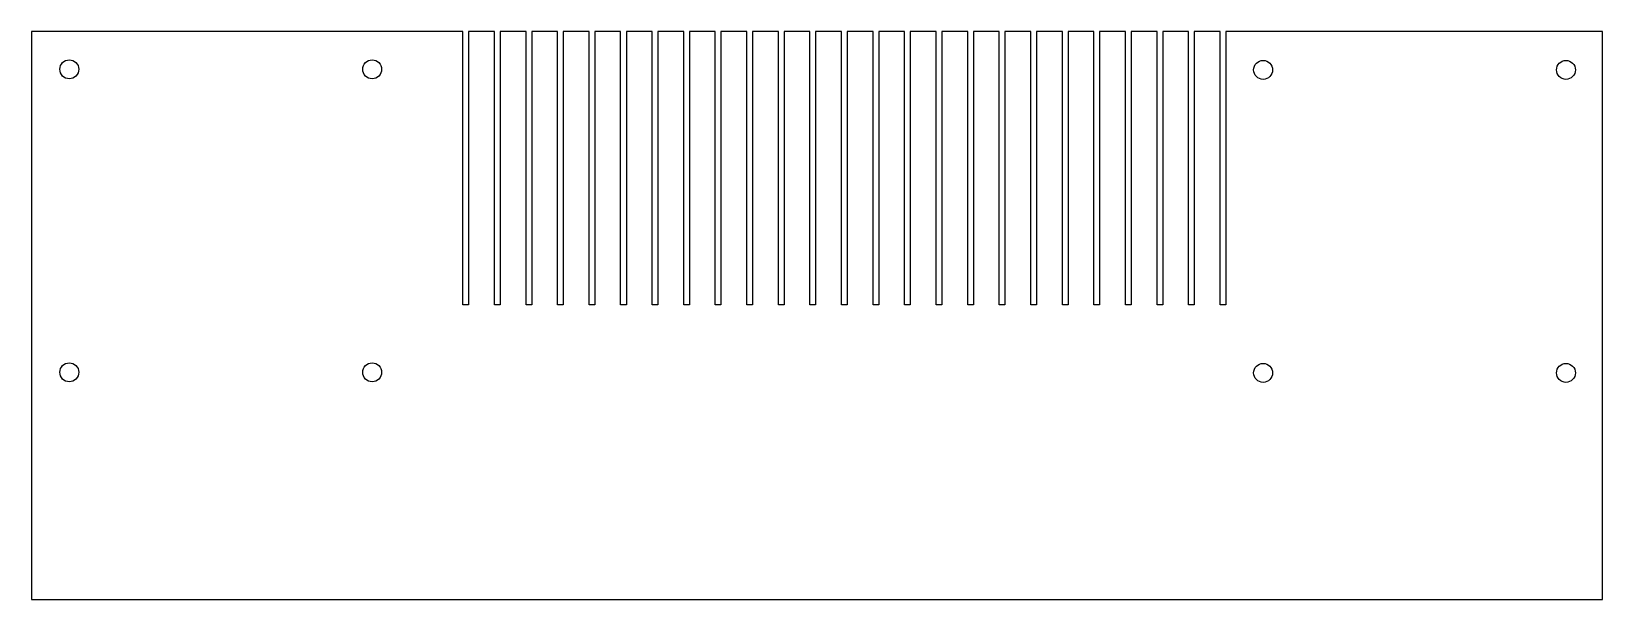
# Model space of a CAD drawing. Header units: millimetres. Extents: x 0 to 415, y -150 to 0.
import ezdxf

# ---------------------------------------------------------------- set-up
doc = ezdxf.new("R2010")
doc.units = ezdxf.units.MM
doc.layers.get('0').update_dxf_attribs({"linetype": 'CONTINUOUS'})

msp = doc.modelspace()

# ---------------------------------------------------------------- linework, layer by layer
msp.add_lwpolyline([(315.48, -72.21), (313.98, -72.21), (313.98, 0), (307.14, 0), (307.14, -72.21), (305.64, -72.21), (305.64, 0), (298.81, 0), (298.81, -72.21), (297.31, -72.21), (297.31, 0), (290.48, 0), (290.48, -72.21), (288.98, -72.21), (288.98, 0), (282.14, 0), (282.14, -72.21), (280.64, -72.21), (280.64, 0), (273.81, 0), (273.81, -72.21), (272.31, -72.21), (272.31, 0), (265.48, 0), (265.48, -72.21), (263.98, -72.21), (263.98, 0), (257.14, 0), (257.14, -72.21), (255.64, -72.21), (255.64, 0), (248.81, 0), (248.81, -72.21), (247.31, -72.21), (247.31, 0), (240.48, 0), (240.48, -72.21), (238.98, -72.21), (238.98, 0), (232.14, 0), (232.14, -72.21), (230.64, -72.21), (230.64, 0), (223.81, 0), (223.81, -72.21), (222.31, -72.21), (222.31, 0), (215.48, 0), (215.48, -72.21), (213.98, -72.21), (213.98, 0), (207.14, 0), (207.14, -72.21), (205.64, -72.21), (205.64, 0), (198.81, 0), (198.81, -72.21), (197.31, -72.21), (197.31, 0), (190.48, 0), (190.48, -72.21), (188.98, -72.21), (188.98, 0), (182.14, 0), (182.14, -72.21), (180.64, -72.21), (180.64, 0), (173.81, 0), (173.81, -72.21), (172.31, -72.21), (172.31, 0), (165.48, 0), (165.48, -72.21), (163.98, -72.21), (163.98, 0), (157.14, 0), (157.14, -72.21), (155.64, -72.21), (155.64, 0), (148.81, 0), (148.81, -72.21), (147.31, -72.21), (147.31, 0), (140.48, 0), (140.48, -72.21), (138.98, -72.21), (138.98, 0), (132.14, 0), (132.14, -72.21), (130.64, -72.21), (130.64, 0), (123.81, 0), (123.81, -72.21), (122.31, -72.21), (122.31, 0), (115.48, 0), (115.48, -72.21), (113.98, -72.21), (113.98, 0), (0, 0), (0, -150), (415, -150), (415, 0), (315.48, 0)], close=True)
for centre in [(10, -10), (90, -10), (325.33, -10.16), (405.33, -10.16), (10, -90), (90, -90), (325.33, -90.16), (405.33, -90.16)]:
    msp.add_circle(centre, 2.5)

doc.saveas('drawing.dxf')
